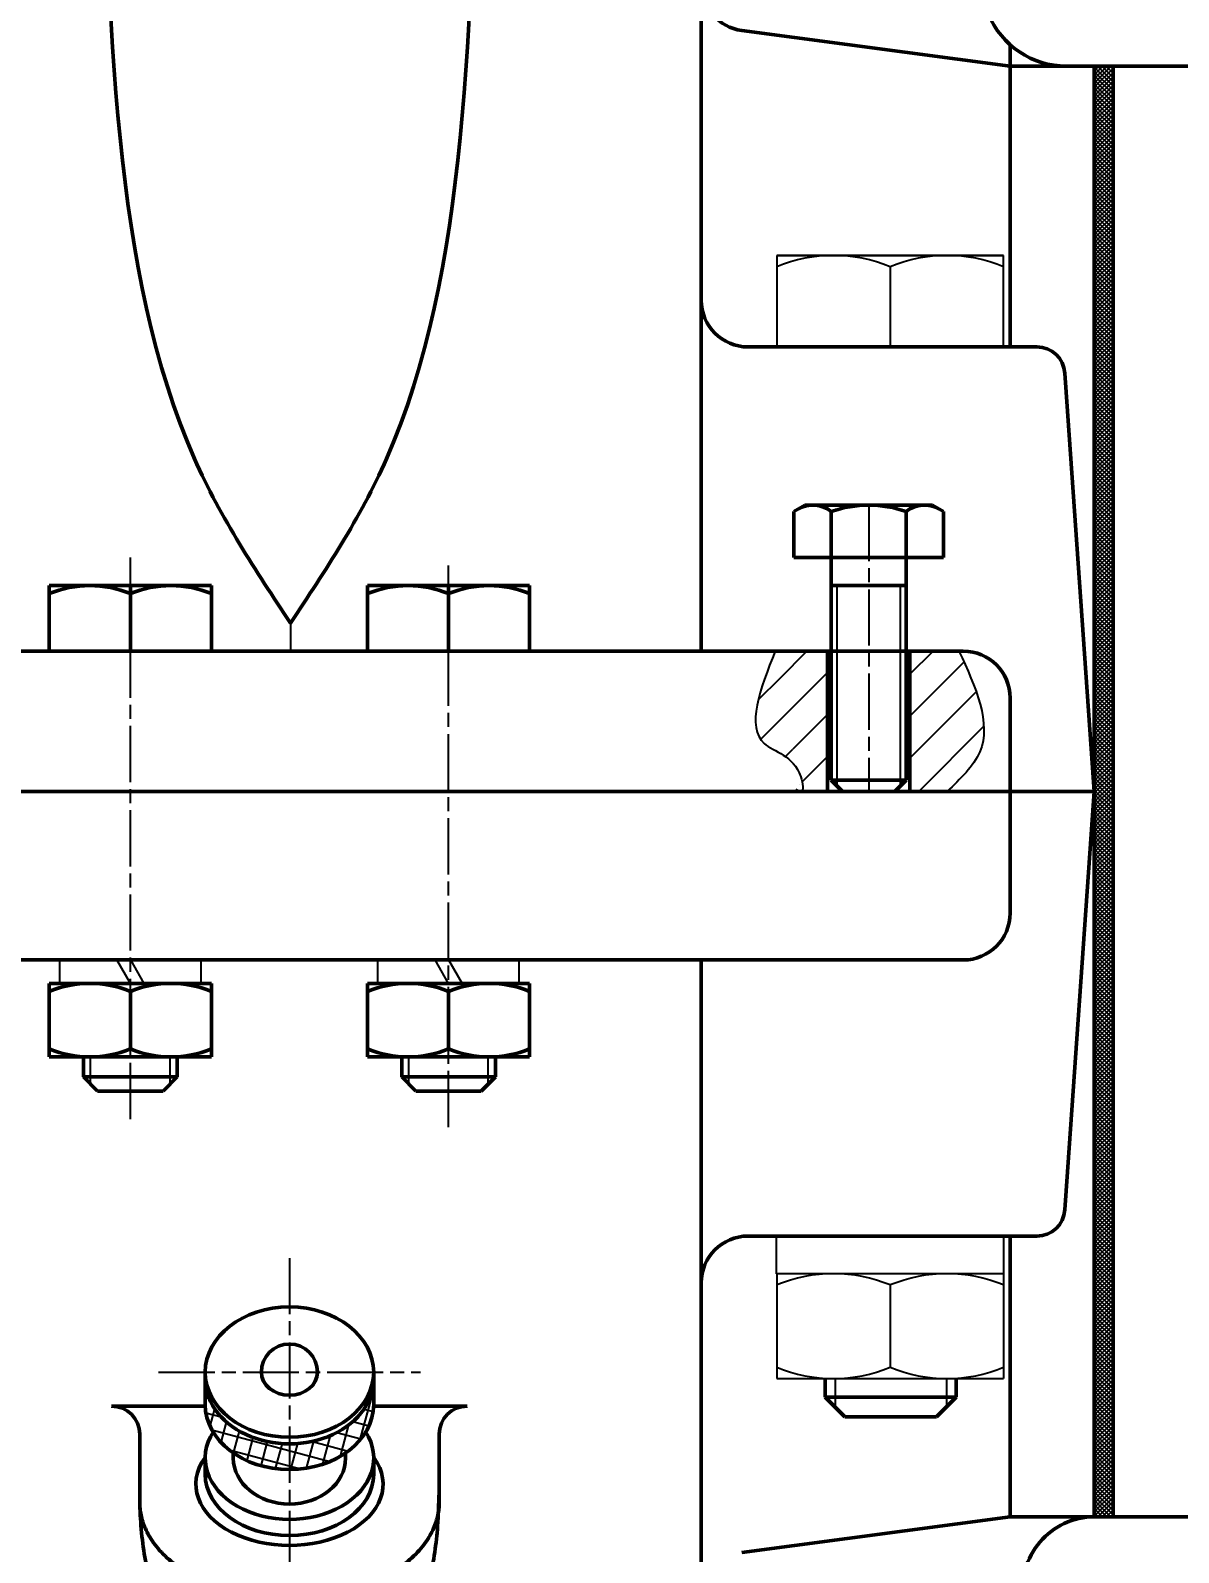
# Model space of a CAD drawing. Header units: millimetres. Extents: x -11122 to -2883, y -3177 to -1688.
# Drawn here: x -8869.3 to -8746.6, y -2610.9 to -2448.3 of the extents above; entities that cross this region are included whole.
import ezdxf

# ---------------------------------------------------------------- set-up
doc = ezdxf.new("R2010")
doc.units = ezdxf.units.MM
doc.header["$LTSCALE"] = 0.5
doc.linetypes.add('AM_ISO08W050', pattern=[18, 12, -1.5, 3, -1.5])
for name, color, linetype, lineweight in [('AM_0', 7, 'Continuous', 50), ('AM_4', 3, 'Continuous', 25), ('AM_5', 3, 'Continuous', 25), ('AM_7', 4, 'AM_ISO08W050', 25), ('duong_dam', 7, 'Continuous', 50)]:
    doc.layers.add(name, color=color, linetype=linetype, lineweight=lineweight)
doc.styles.get("Standard").update_dxf_attribs({"font": 'tcvn+7284-2003i.ttf', "width": 0.8, "height": 3.5})
doc.styles.add('TCVN', font='tcvn+7284-2003i.ttf', dxfattribs={"width": 0.8, "height": 3.5})
doc.dimstyles.new('AM_ISO$0', dxfattribs={"dimtxt": 3.5, "dimasz": 3.5, "dimexe": 1, "dimexo": 1, "dimgap": 1.5, "dimtad": 1, "dimdsep": 46, "dimtxsty": 'Standard', "dimcen": 0, "dimclrd": 256, "dimclre": 256, "dimclrt": 130, "dimadec": 0, "dimazin": 2, "dimtp": 0.1, "dimtm": 0.1, "dimtfac": 0.71, "dimtdec": 3, "dimtmove": 0, "dimatfit": 3, "dimfxl": 1, "dimlwd": -1, "dimlwe": -1, "dimarcsym": 1})

# ---------------------------------------------------------------- blocks, each defined once
blk = doc.blocks.new('lo_tham_dau')
at = {"layer": 'AM_4'}
h = blk.add_hatch(dxfattribs=at)
h.set_pattern_fill('ANSI37', color=256, scale=0.5, angle=30.00000000000002, style=0)
h.set_pattern_definition([(75.00000000000001, (-3835.982053505342, -874.5052234579905), (-1.533407249233896, 0.4108752341002512), []), (165, (-3835.982053505342, -874.5052234579905), (-0.4108752341002513, -1.533407249233896), [])])
edge = h.paths.add_edge_path()
edge.add_ellipse((1483.571805845716, 1037.246348635869), major_axis=(-8.999900000000252, 0), ratio=0.7736430917290308, start_angle=491.8100301882276, end_angle=514.8889959886105)
edge.add_ellipse((1483.571805845716, 1037.246348635869), major_axis=(-8.999900000000252, 0), ratio=0.7736430917290308, start_angle=514.8889959886105, end_angle=538.4686313120131)
edge.add_ellipse((1483.571805845716, 1037.246348635869), major_axis=(-8.999900000000252, 0), ratio=0.7736430917290308, start_angle=538.4686313120131, end_angle=540)
edge.add_line((1492.571705845716, 1037.246348635869), (1492.571705845716, 1039.991442883868))
edge.add_ellipse((1483.571805845717, 1039.991442883869), major_axis=(-8.999900000000252, 0), ratio=0.7736430917290308, start_angle=449.9999999999971, end_angle=539.9999999999944, ccw=False)
edge.add_line((1483.571805845716, 1033.028732422617), (1483.571805845716, 1030.283638174617))
edge.add_ellipse((1483.571805845716, 1037.246348635869), major_axis=(-8.999900000000252, 0), ratio=0.7736430917290308, start_angle=450, end_angle=491.8100301882276)
edge = h.paths.add_edge_path()
edge.add_ellipse((1483.571805845717, 1039.991442883869), major_axis=(-8.999900000000252, 0), ratio=0.7736430917290308, start_angle=360.00000000000557, end_angle=449.9999999999971, ccw=False)
edge.add_line((1474.571905845715, 1039.991442883876), (1474.571905845716, 1037.246348635869))
edge.add_ellipse((1483.571805845716, 1037.246348635869), major_axis=(-8.999900000000252, 0), ratio=0.7736430917290308, start_angle=360, end_angle=361.5313686880317)
edge.add_ellipse((1483.571805845716, 1037.246348635869), major_axis=(-8.999900000000252, 0), ratio=0.7736430917290308, start_angle=361.5313686880317, end_angle=385.1110040113967)
edge.add_ellipse((1483.571805845716, 1037.246348635869), major_axis=(-8.999900000000252, 0), ratio=0.7736430917290308, start_angle=385.1110040113967, end_angle=408.1899698117724)
edge.add_ellipse((1483.571805845716, 1037.246348635869), major_axis=(-8.999900000000252, 0), ratio=0.7736430917290308, start_angle=408.1899698117724, end_angle=450)
edge.add_line((1483.571805845716, 1030.283638174617), (1483.571805845716, 1033.028732422617))
at = {"layer": 'AM_0'}
for p, q in [((1474.571905845716, 1037.246348635869), (1474.571905845715, 1040.687807124189)), ((1492.571705845716, 1037.246348635869), (1492.571705845717, 1040.687807124189)), ((1464.571805845715, 1037.060275465139), (1474.575120217413, 1037.060275465139)), ((1502.571805845717, 1037.060275465151), (1492.568491474019, 1037.060275465145)), ((1474.571905845716, 1031.510584365063), (1474.571905845716, 1029.78985505601)), ((1477.571905845716, 1032.056627604067), (1477.571905845716, 1031.510584142572)), ((1489.571705845716, 1031.510584142572), (1489.571705845716, 1032.056627604067)), ((1492.571705845717, 1029.78985505601), (1492.571705845717, 1031.510584365063)), ((1467.571805845716, 1026.932084658572), (1467.571805845716, 1027.679399618436)), ((1499.571805845717, 1026.932084658572), (1499.571805845717, 1027.804446502888))]:
    blk.add_line(p, q, dxfattribs=at)
for centre, radius, start, end in [((1483.571805845716, 1040.687807124189), 3.000000000000014, 0, 180), ((1464.571805845715, 1034.060275465139), 3, 0, 90), ((1502.571805845716, 1034.06027546514), 3, 90, 180)]:
    blk.add_arc(centre, radius, start, end, dxfattribs=at)
blk.add_ellipse((1483.571805845717, 1040.687807124189), major_axis=(-8.999900000000252, 0), ratio=0.7736430917290308, dxfattribs=at)
for centre, major_axis, ratio, start_param, end_param in [((1483.571805845717, 1039.991442883869), (-8.999900000000252, 0), 0.7736430917290308, 6.233157749614739, 9.474805518336465), ((1483.571805845716, 1040.687807124189), (-3, 0), 0.8191520442889365, 0, 3.141592653589793), ((1483.571805845716, 1037.246348635869), (-8.999900000000252, 0), 0.7736430917290308, 6.283185307179586, 9.42477796076938), ((1483.571805845717, 1031.510584365063), (-8.999900000000252, 0), 0.7281341638905234, -0.4382696984802301, 3.57986235206979), ((1483.571805845717, 1028.725132038534), (-9.999999999999318, 0), 0.6553134661598953, -0.4390242401918023, 3.580616893781595), ((1483.571805845716, 1031.510584142572), (-5.999899999999798, 0), 0.8191520442890038, 6.283185307179586, 9.42477796076938), ((1483.571805845717, 1029.78985505601), (-8.999900000000252, 0), 0.7281341638905234, 0, 3.141592653589793)]:
    blk.add_ellipse(centre, major_axis=major_axis, ratio=ratio, start_param=start_param, end_param=end_param, dxfattribs=at)
for points, knots in [([(1467.571805845716, 1034.06027546514), (1467.571805845716, 1033.259708210641), (1467.571805845716, 1031.558857328891), (1467.571805845716, 1029.407864633517), (1467.571805845716, 1027.83236828583), (1467.571805845716, 1027.157155565393), (1467.571805845716, 1026.707013751768), (1467.569024023369, 1026.481885738476), (1467.598605032584, 1026.144352931665), (1467.611976865684, 1026.031941283452), (1467.642013899173, 1025.807582455471), (1467.659212549956, 1025.696143581563), (1467.720623663913, 1025.357930742031), (1467.774371133209, 1025.126663177492), (1467.980358450742, 1024.416743641294), (1468.177282996454, 1023.921650182722), (1468.726827777837, 1022.901194257754), (1469.07969612727, 1022.375733254275), (1469.976939307739, 1021.319314181032), (1470.521715838854, 1020.788342296901), (1471.827928895443, 1019.759311651631), (1472.589837588081, 1019.26141870474), (1474.331235501966, 1018.348680235478), (1475.311034021991, 1017.934230235042), (1477.452129754571, 1017.241903512459), (1478.613274389679, 1016.964552623149), (1481.0405290056, 1016.588942172134), (1482.305923248915, 1016.491071955171), (1484.837688442518, 1016.491071955171), (1486.103082685833, 1016.588942172134), (1488.530337301755, 1016.964552623149), (1489.691481936863, 1017.24190351246), (1491.832577669442, 1017.934230235042), (1492.812376189467, 1018.348680235478), (1494.553774103352, 1019.26141870474), (1495.31568279599, 1019.759311651631), (1496.621895852578, 1020.788342296901), (1497.166672383693, 1021.319314181032), (1498.063915564163, 1022.375733254275), (1498.416783913596, 1022.901194257754), (1498.966328694979, 1023.921650182722), (1499.16325324069, 1024.416743641294), (1499.369240558223, 1025.126663177492), (1499.42298802752, 1025.357930742031), (1499.484399141475, 1025.696143581563), (1499.50159779226, 1025.807582455471), (1499.531634825748, 1026.031941283452), (1499.545006658848, 1026.144352931665), (1499.574587668064, 1026.481885738476), (1499.571805845716, 1026.707013751768), (1499.571805845716, 1027.157155565393), (1499.571805845716, 1027.83236828583), (1499.571805845716, 1029.407864633517), (1499.571805845716, 1031.558857328891), (1499.571805845716, 1033.25970821064), (1499.571805845716, 1034.060275465139)], [0.06942256652043033, 0.06942256652043033, 0.06942256652043033, 0.06942256652043033, 0.1249999999999979, 0.187499999999997, 0.2187499999999967, 0.2343749999999963, 0.2343749999999963, 0.2499999999999959, 0.2499999999999959, 0.2578124999999959, 0.2578124999999959, 0.2656249999999959, 0.2656249999999959, 0.2812499999999962, 0.2812499999999962, 0.3124999999999965, 0.3124999999999965, 0.3437499999999971, 0.3437499999999971, 0.3749999999999976, 0.3749999999999976, 0.4062499999999982, 0.4062499999999982, 0.4374999999999988, 0.4374999999999988, 0.4687499999999994, 0.4687499999999994, 0.5, 0.5, 0.5312500000000006, 0.5312500000000006, 0.5625000000000011, 0.5625000000000011, 0.5937500000000018, 0.5937500000000018, 0.6250000000000023, 0.6250000000000023, 0.6562500000000029, 0.6562500000000029, 0.6875000000000034, 0.6875000000000034, 0.718750000000004, 0.718750000000004, 0.7343750000000042, 0.7343750000000042, 0.742187500000004, 0.742187500000004, 0.7500000000000037, 0.7500000000000037, 0.7656250000000034, 0.7656250000000034, 0.7812500000000032, 0.812500000000003, 0.875000000000002, 0.9305774334795669, 0.9305774334795669, 0.9305774334795669, 0.9305774334795669]), ([(1499.571805845717, 1027.804446502893), (1499.507365397073, 1026.613711616993), (1499.453561132342, 1023.556062566018), (1498.806098356354, 1019.295609370417), (1497.56271495143, 1015.129042843412), (1496.086106862932, 1011.720295024137), (1494.119885079162, 1008.518659337996), (1491.976736346985, 1006.113931607086), (1489.854488751381, 1004.464907886432), (1488.001089130114, 1003.434386955649), (1485.965311128497, 1002.737718450117), (1483.325720994098, 1002.389281960774), (1480.169521245692, 1002.891327141145), (1477.201211658649, 1004.448318270479), (1474.887346910373, 1006.41217757576), (1472.798302776841, 1008.85477771699), (1470.876045077127, 1012.031879873931), (1469.081777170704, 1016.414997549696), (1467.835595767215, 1021.674988892394), (1467.570894255628, 1025.70274800779), (1467.57178826776, 1027.76031249694), (1467.571805845716, 1027.80076807691)], [0, 0, 0, 0, 0.05439805538760113, 0.1396869818802244, 0.1958069562082402, 0.2527273289019261, 0.3089240792188698, 0.3668568949932868, 0.3987418504684428, 0.4313535288531932, 0.46329636998398, 0.4964836004232724, 0.552180583870021, 0.606110170802316, 0.6475889170453892, 0.6902350194034177, 0.752446968658655, 0.8163578232634625, 0.9059843863910084, 0.9981514765662107, 1, 1, 1, 1])]:
    blk.add_open_spline(points, degree=3, knots=knots, dxfattribs=at)
at = {"layer": 'AM_7'}
for p, q in [((1483.571805845717, 1052.874094193997), (1483.571805845717, 991.9869737864421)), ((1469.586164361142, 1040.687807124189), (1497.55744733029, 1040.687807124189))]:
    blk.add_line(p, q, dxfattribs=at)
blk = doc.blocks.new('*U32')
at = {"layer": 'AM_0', "lineweight": 25}
for p, q in [((0, 0), (-1.443375672974064, -2.499999999999999)), ((7.549999999999999, -2.220446049250313e-15), (-7.550000000000001, -3.145054382606565e-15)), ((-7.550000000000001, -2.499999999999998), (-7.550000000000001, -3.108624468950438e-15)), ((-7.350975698067061e-16, -2.499999999999999), (1.443375672974063, -8.881784197001252e-16)), ((7.549999999999999, -2.499999999999997), (7.549999999999999, -2.220446049250313e-15)), ((-7.550000000000001, -2.499999999999998), (7.549999999999999, -2.499999999999997))]:
    blk.add_line(p, q, dxfattribs=at)
blk = doc.blocks.new('*U34')
at = {"layer": 'AM_0'}
for p, q in [((0, 0), (-6.8113082514389, -8.850397494211808e-16)), ((0, 0), (6.811308251438902, -8.850397494211808e-16)), ((-8, -0.6862915010152388), (-6.8113082514389, -8.881784197001252e-16)), ((-8, -0.6862915010152388), (-8, -5.600000000000001)), ((-3.999999999999999, -0.6862915010152388), (-3.999999999999999, -5.600000000000001)), ((4, -0.6862915010152388), (4, -5.600000000000001)), ((8, -0.6862915010152388), (6.811308251438902, -8.881784197001252e-16)), ((8, -0.6862915010152388), (8.000000000000002, -5.599999999999995)), ((-8, -5.600000000000001), (0, -5.600000000000001)), ((-3.999999999999999, -5.600000000000001), (-3.999999999999999, -29.4)), ((4, -5.600000000000001), (-3.999999999999999, -5.600000000000001)), ((8.000000000000002, -5.599999999999995), (1.77635683940025e-15, -5.600000000000001)), ((4, -29.4), (4, -5.600000000000001)), ((-3.999999999999357, -8.600000000000001), (4.000000000000641, -8.600000000000003)), ((-3.999999999999999, -29.4), (4, -29.4)), ((-3.999999999999999, -29.4), (-2.799999999999999, -30.6)), ((-2.799999999999999, -30.6), (2.8, -30.6)), ((4, -29.4), (2.8, -30.6))]:
    blk.add_line(p, q, dxfattribs=at)
for centre, radius, start, end in [((5.51091059616309e-16, -12), 12, 90, 109.4712206344907), ((5.51091059616309e-16, -12), 12, 70.52877936550931, 90), ((-5.965335239758002, -3.157214261425171), 3.15721426142517, 51.50178199689567, 120), ((5.965335239758003, -3.157214261425171), 3.15721426142517, 59.99999999999999, 128.4982180031044)]:
    blk.add_arc(centre, radius, start, end, dxfattribs=at)
at = {"layer": 'AM_4'}
for p, q in [((-3.399999999999999, -8.600000000000001), (-3.399999999999999, -30)), ((3.400000000000001, -30), (3.4, -8.600000000000001))]:
    blk.add_line(p, q, dxfattribs=at)
at = {"layer": 'AM_7'}
blk.add_line((0, 0), (4.440892098500626e-16, -30.6), dxfattribs=at)
blk = doc.blocks.new('*D47')
at = {"layer": 'AM_5', "linetype": 'ByBlock', "transparency": 16777216}
for p, q in [((-8799.983731298804, -2372.754858452482), (-8641.858255307672, -2372.754858452482)), ((-8642.858255307672, -2376.254858452482), (-8642.858255307672, -2724.088193452486)), ((-8799.983731298804, -2727.588193452486), (-8641.858255307672, -2727.588193452486))]:
    blk.add_line(p, q, dxfattribs=at)
at = {"layer": 'AM_5', "transparency": 16777216}
for points in [[(-8643.441588641006, -2376.254858452482), (-8642.274921974338, -2376.254858452482), (-8642.858255307672, -2372.754858452482)], [(-8643.441588641006, -2724.088193452486), (-8642.274921974338, -2724.088193452486), (-8642.858255307672, -2727.588193452486)]]:
    blk.add_solid(points, dxfattribs=at)
at = {"layer": 'AM_5', "color": 3, "transparency": 16777216, "insert": (-8646.10825530767, -2550.171525952481), "char_height": 3.5, "attachment_point": 5, "rotation": 90, "style": 'TCVN'}
blk.add_mtext('355', dxfattribs=at)
blk = doc.blocks.new('*D48')
at = {"layer": 'AM_5', "linetype": 'ByBlock', "transparency": 16777216}
for p, q in [((-8752.64824226601, -2452.088193452483), (-8655.758613873024, -2452.088193452483)), ((-8656.758613873024, -2455.588193452483), (-8656.758613873024, -2603.588193452485)), ((-8752.648242266012, -2607.088193452485), (-8655.758613873024, -2607.088193452485))]:
    blk.add_line(p, q, dxfattribs=at)
at = {"layer": 'AM_5', "transparency": 16777216}
for points in [[(-8657.341947206358, -2455.588193452483), (-8656.17528053969, -2455.588193452483), (-8656.758613873024, -2452.088193452483)], [(-8657.341947206358, -2603.588193452485), (-8656.17528053969, -2603.588193452485), (-8656.758613873024, -2607.088193452485)]]:
    blk.add_solid(points, dxfattribs=at)
at = {"layer": 'AM_5', "color": 3, "transparency": 16777216, "insert": (-8660.008613873022, -2529.588193452481), "char_height": 3.5, "attachment_point": 5, "rotation": 90, "style": 'TCVN'}
blk.add_mtext('155', dxfattribs=at)

msp = doc.modelspace()

# ---------------------------------------------------------------- hatches: boundary and pattern name
at = {"layer": 'AM_4', "lineweight": 25}
h = msp.add_hatch(dxfattribs=at)
h.set_pattern_fill('ANSI31', color=256)
h.set_pattern_definition([(45, (-10500.43930653817, -5454.476958341982), (-2.245064030267288, 2.245064030267288), [])])
edge = h.paths.add_edge_path()
edge.add_line((-8775.359810360591, -2514.588193452488), (-8770.114917623, -2514.588193452488))
edge.add_spline(control_points=[(-8770.114917622997, -2514.588193452488), (-8768.349220364153, -2518.435172152821), (-8765.704575076692, -2524.19714184487), (-8769.966278639205, -2528.243414484647), (-8771.382656087846, -2529.588193452487)], knot_values=[0, 0, 0, 0, 11.00215458479742, 16.47892702378356, 16.47892702378356, 16.47892702378356, 16.47892702378356], degree=3, periodic=0)
edge.add_line((-8771.382656087848, -2529.588193452488), (-8775.359810360591, -2529.588193452488))
edge.add_line((-8775.359810360591, -2529.588193452488), (-8775.359810360591, -2514.588193452488))
edge = h.paths.add_edge_path()
edge.add_spline(control_points=[(-8787.018097154298, -2529.588193452486), (-8786.647576202366, -2529.577195795307), (-8787.20688456727, -2525.775330100063), (-8793.729517043499, -2524.834551678458), (-8791.32796648626, -2518.63581903341), (-8789.759810860589, -2514.588193452488)], knot_values=[0, 0, 0, 3.396394276933279e-12, 1.584356663023513, 6.862360121007631, 16.79370299511384, 16.79370299511384, 16.79370299511384, 16.79370299511384], degree=3, periodic=0)
edge.add_line((-8789.759810860589, -2514.588193452488), (-8784.15981136059, -2514.588193452488))
edge.add_line((-8784.15981136059, -2514.588193452488), (-8784.15981136059, -2529.588193452487))
edge.add_line((-8784.15981136059, -2529.588193452487), (-8787.018097154298, -2529.588193452487))
at = {"layer": 'AM_7', "lineweight": 25}
h = msp.add_hatch(dxfattribs=at)
h.set_pattern_fill('ANSI37', color=256, scale=0.1)
h.set_pattern_definition([(45, (-10309.50559489382, -5454.476958341978), (-0.2245064030267289, 0.2245064030267289), []), (135, (-10309.50559489382, -5454.476958341978), (-0.2245064030267289, -0.2245064030267288), [])])
h.paths.add_polyline_path([(-8753.648242266006, -2452.088193452482), (-8755.648242266006, -2452.088193452482), (-8755.648242266008, -2607.088193452483), (-8753.648242266008, -2607.088193452484)])

# ---------------------------------------------------------------- linework, layer by layer
at = {"layer": 'AM_0'}
for p, q in [((-8797.64824226601, -2514.588193452484), (-8797.64824226601, -2374.030007729012)), ((-8764.64824226601, -2452.088193452481), (-8793.30783555893, -2448.274125473185)), ((-8764.64824226601, -2482.088193452482), (-8764.64824226601, -2449.792924754733)), ((-8745.648242266006, -2452.088193452482), (-8764.64824226601, -2452.088193452482)), ((-8755.648242266006, -2452.088193452482), (-8755.648242266008, -2607.088193452483)), ((-8755.648242266008, -2607.088193452483), (-8755.648242266006, -2452.088193452482)), ((-8753.648242266008, -2607.088193452483), (-8753.648242266006, -2452.088193452482)), ((-8761.788961521548, -2482.088193452482), (-8792.64824226601, -2482.088193452482)), ((-8765.711765821687, -2482.088193452482), (-8792.64824226601, -2482.088193452482)), ((-8789.584377130805, -2482.088193452482), (-8765.774457683758, -2482.088193452482)), ((-8755.648242266105, -2577.088193452481), (-8755.648242266105, -2482.088193452482)), ((-8755.648242266008, -2529.588193452484), (-8758.796370558628, -2484.87748197046)), ((-8867.308492266011, -2514.588193452484), (-8867.308492266011, -2507.588193452484)), ((-8849.987992266011, -2507.588193452484), (-8867.308492266011, -2507.588193452484)), ((-8858.648242266012, -2507.588193452484), (-8867.308492266011, -2507.588193452484)), ((-8858.648242266012, -2514.588193452484), (-8858.648242266012, -2507.588193452484)), ((-8849.987992266011, -2507.588193452484), (-8858.648242266012, -2507.588193452484)), ((-8849.987992266011, -2514.588193452484), (-8849.987992266011, -2507.588193452484)), ((-8849.987992266011, -2514.588193452484), (-8849.987992266011, -2507.588193452484)), ((-8833.308492266011, -2514.588193452484), (-8833.308492266011, -2507.588193452484)), ((-8815.987992266011, -2507.588193452484), (-8833.308492266011, -2507.588193452484)), ((-8824.64824226601, -2507.588193452484), (-8833.308492266011, -2507.588193452484)), ((-8824.64824226601, -2514.588193452484), (-8824.64824226601, -2507.588193452484)), ((-8815.987992266011, -2507.588193452484), (-8824.64824226601, -2507.588193452484)), ((-8815.987992266011, -2514.588193452484), (-8815.987992266011, -2507.588193452484)), ((-8815.987992266011, -2514.588193452484), (-8815.987992266011, -2507.588193452484)), ((-8913.64824226601, -2514.588193452484), (-8769.648242266012, -2514.588193452484)), ((-8867.308492266011, -2514.588193452484), (-8849.987992266011, -2514.588193452484)), ((-8849.987992266011, -2514.588193452484), (-8867.308492266011, -2514.588193452484)), ((-8833.308492266011, -2514.588193452484), (-8815.987992266011, -2514.588193452484)), ((-8815.987992266011, -2514.588193452484), (-8833.308492266011, -2514.588193452484)), ((-8789.759810860589, -2514.588193452488), (-8783.75981136059, -2514.588193452487)), ((-8775.464819509221, -2514.588193452485), (-8769.759810860589, -2514.588193452485)), ((-8764.648242266012, -2542.588193452485), (-8764.648242266012, -2519.588193452484)), ((-8927.648242266014, -2529.588193452483), (-8755.648242266105, -2529.588193452484)), ((-8755.648242266008, -2529.588193452482), (-8758.796370558626, -2574.298904934501)), ((-8913.64824226601, -2547.588193452485), (-8769.648242266012, -2547.588193452485)), ((-8797.64824226601, -2727.588193452485), (-8797.64824226601, -2547.588193452485)), ((-8867.30849226599, -2557.088193452521), (-8867.30849226599, -2550.088193452521)), ((-8849.98799226599, -2550.088193452521), (-8867.30849226599, -2550.088193452521)), ((-8858.64824226599, -2550.088193452521), (-8867.30849226599, -2550.088193452521)), ((-8867.30849226597, -2550.946057828799), (-8867.30849226597, -2557.946057828799)), ((-8867.30849226597, -2550.946057828799), (-8867.30849226597, -2557.946057828799)), ((-8849.98799226599, -2550.088193452521), (-8858.64824226599, -2550.088193452521)), ((-8858.64824226599, -2557.088193452521), (-8858.64824226599, -2550.94605782879)), ((-8858.648242265968, -2550.946057828799), (-8858.648242265968, -2557.08819345253)), ((-8849.98799226599, -2557.088193452521), (-8849.98799226599, -2550.088193452521)), ((-8849.98799226599, -2557.088193452521), (-8849.98799226599, -2550.088193452521)), ((-8849.987992265967, -2550.946057828799), (-8849.987992265967, -2557.946057828799)), ((-8833.30849226599, -2557.088193452518), (-8833.30849226599, -2550.088193452518)), ((-8815.98799226599, -2550.088193452518), (-8833.30849226599, -2550.088193452518)), ((-8824.648242265988, -2550.088193452518), (-8833.30849226599, -2550.088193452518)), ((-8833.308492265967, -2550.946057828795), (-8833.308492265967, -2557.946057828795)), ((-8833.308492265967, -2550.946057828795), (-8833.308492265967, -2557.946057828795)), ((-8815.98799226599, -2550.088193452518), (-8824.648242265988, -2550.088193452518)), ((-8824.648242265988, -2557.088193452518), (-8824.648242265988, -2550.946057828787)), ((-8824.648242265968, -2550.946057828795), (-8824.648242265968, -2557.088193452526)), ((-8815.98799226599, -2557.088193452518), (-8815.98799226599, -2550.088193452518)), ((-8815.98799226599, -2557.088193452518), (-8815.98799226599, -2550.088193452518)), ((-8815.987992265967, -2550.946057828795), (-8815.987992265967, -2557.946057828795)), ((-8867.30849226597, -2557.946057828799), (-8849.987992265967, -2557.946057828799)), ((-8867.30849226597, -2557.946057828799), (-8858.648242265968, -2557.946057828799)), ((-8863.648242265988, -2558.088193452516), (-8863.648242265988, -2560.088193452516)), ((-8858.648242265968, -2557.946057828799), (-8849.987992265967, -2557.946057828799)), ((-8853.64824226599, -2560.088193452516), (-8853.64824226599, -2558.088193452521)), ((-8853.64824226599, -2560.088193452516), (-8853.64824226599, -2558.088193452521)), ((-8833.308492265967, -2557.946057828795), (-8815.987992265967, -2557.946057828795)), ((-8833.308492265967, -2557.946057828795), (-8824.648242265968, -2557.946057828795)), ((-8829.648242265988, -2558.088193452512), (-8829.648242265988, -2560.088193452512)), ((-8824.648242265968, -2557.946057828795), (-8815.987992265967, -2557.946057828795)), ((-8819.64824226599, -2560.088193452512), (-8819.64824226599, -2558.088193452518)), ((-8819.64824226599, -2560.088193452512), (-8819.64824226599, -2558.088193452518)), ((-8863.648242265988, -2560.088193452516), (-8863.648242265988, -2560.088193452516)), ((-8863.648242265988, -2560.088193452516), (-8862.14824226599, -2561.588193452521)), ((-8863.648242265988, -2560.088193452516), (-8853.64824226599, -2560.088193452516)), ((-8853.64824226599, -2560.088193452516), (-8855.14824226599, -2561.588193452516)), ((-8829.648242265988, -2560.088193452512), (-8829.648242265988, -2560.088193452512)), ((-8829.648242265988, -2560.088193452512), (-8828.148242265988, -2561.588193452518)), ((-8829.648242265988, -2560.088193452512), (-8819.64824226599, -2560.088193452512)), ((-8819.64824226599, -2560.088193452512), (-8821.14824226599, -2561.588193452512)), ((-8862.14824226599, -2561.588193452521), (-8855.14824226599, -2561.588193452516)), ((-8828.148242265988, -2561.588193452518), (-8821.14824226599, -2561.588193452512)), ((-8761.788961521546, -2577.088193452481), (-8792.64824226601, -2577.088193452481)), ((-8764.648242266014, -2607.088193452483), (-8764.648242266012, -2577.088193452481)), ((-8784.395084258926, -2592.311714066545), (-8784.395084258926, -2594.311714066361)), ((-8770.395084258926, -2592.311714066544), (-8770.395084258926, -2594.311714066361)), ((-8784.395084258926, -2594.311714066361), (-8782.295084258925, -2596.411714066361)), ((-8784.395084258926, -2594.311714066361), (-8770.395084258926, -2594.311714066361)), ((-8770.395084258926, -2594.311714066361), (-8772.495084258926, -2596.411714066361)), ((-8782.295084258925, -2596.411714066361), (-8772.495084258926, -2596.411714066361)), ((-8764.648242266012, -2607.088193452483), (-8793.30783555893, -2610.902261431781)), ((-8755.648242266008, -2607.088193452483), (-8764.648242266012, -2607.088193452483)), ((-8745.64824226601, -2607.088193452484), (-8764.648242266012, -2607.088193452483))]:
    msp.add_line(p, q, dxfattribs=at)
at = {"layer": 'AM_0', "lineweight": 25}
for p, q in [((-8765.335665824841, -2472.313991291021), (-8789.584377130805, -2472.313991291021)), ((-8789.584377130805, -2472.313991291021), (-8789.584377130805, -2482.113991291022)), ((-8789.584377130805, -2472.313991291021), (-8777.460021477824, -2472.313991291021)), ((-8777.460021477824, -2472.313991291021), (-8765.335665824841, -2472.313991291021)), ((-8777.460021477822, -2473.515001417798), (-8777.460021477824, -2482.113991291022)), ((-8765.335665824841, -2482.113991291022), (-8765.335665824841, -2472.313991291021)), ((-8841.536673671431, -2511.58819345249), (-8841.536673671431, -2514.588193452484)), ((-8841.536673671431, -2514.588193452484), (-8841.536673671431, -2514.588193452484)), ((-8784.15981136059, -2529.588193452487), (-8775.359810360591, -2529.588193452484)), ((-8789.610021477823, -2581.111714066545), (-8789.610021477823, -2577.111714066545)), ((-8789.610021477823, -2577.111714066545), (-8765.310021477824, -2577.111714066545)), ((-8765.310021477824, -2581.111714066545), (-8765.310021477824, -2577.111714066545)), ((-8765.310021477824, -2581.111714066545), (-8789.610021477823, -2581.111714066545)), ((-8777.460021477824, -2581.111714066545), (-8789.584377130806, -2581.111714066545)), ((-8789.584377130806, -2581.111714066545), (-8789.584377130806, -2592.311714066544)), ((-8765.335665824843, -2581.111714066545), (-8777.460021477824, -2581.111714066545)), ((-8777.460021477824, -2582.312724193321), (-8777.460021477824, -2591.110703939768)), ((-8765.335665824843, -2581.111714066545), (-8765.335665824843, -2592.311714066544)), ((-8789.584377130806, -2592.311714066544), (-8765.335665824843, -2592.311714066544))]:
    msp.add_line(p, q, dxfattribs=at)
at = {"layer": 'AM_0'}
for centre, radius, start, end in [((-8792.64824226601, -2443.317822749587), 5, 180, 262.4195216471218), ((-8758.644362006988, -2443.088193452481), 9.00000000000341, 202.5856682975329, 270), ((-8792.64824226601, -2477.088193452482), 5, 180, 270), ((-8761.788961521548, -2485.088193452481), 3, 4.027609051641092, 90), ((-8862.97836726601, -2518.945416308878), 11.35722285639323, 67.5878650235128, 112.4121349764872), ((-8854.31811726601, -2518.945416308885), 11.35722285640077, 67.5878650235128, 112.4121349764872), ((-8828.97836726601, -2518.945416308878), 11.35722285639323, 67.5878650235128, 112.4121349764872), ((-8820.31811726601, -2518.945416308885), 11.35722285640077, 67.5878650235128, 112.4121349764872), ((-8858.648242266012, -2508.446057828754), 1.13686837721616e-13, 224.9999999999957, 269.824269952918), ((-8824.64824226601, -2508.446057828754), 1.13686837721616e-13, 224.9999999999957, 269.824269952918), ((-8769.648242266012, -2519.588193452484), 5, 0, 90), ((-8769.648242266012, -2542.588193452485), 5, 270, 0), ((-8862.978367265989, -2561.445416308914), 11.35722285639323, 67.5878650235128, 112.4121349764872), ((-8854.318117265988, -2561.445416308922), 11.35722285640077, 67.5878650235128, 112.4121349764872), ((-8858.64824226599, -2550.94605782879), 1.13686837721616e-13, 224.9999999999957, 269.824269952918), ((-8828.978367265989, -2561.445416308911), 11.35722285639323, 67.5878650235128, 112.4121349764872), ((-8820.318117265988, -2561.445416308919), 11.35722285640077, 67.5878650235128, 112.4121349764872), ((-8824.648242265988, -2550.946057828787), 1.13686837721616e-13, 224.9999999999957, 269.824269952918), ((-8862.97836726597, -2546.588834972398), 11.35722285640077, 247.5878650235128, 292.4121349764872), ((-8858.648242265968, -2557.08819345253), 1.13686837721616e-13, 44.9999999999957, 89.82426995291802), ((-8854.318117265968, -2546.588834972405), 11.35722285639323, 247.5878650235128, 292.4121349764872), ((-8828.978367265969, -2546.588834972395), 11.35722285640077, 247.5878650235128, 292.4121349764872), ((-8824.648242265968, -2557.088193452526), 1.13686837721616e-13, 44.9999999999957, 89.82426995291802), ((-8820.318117265968, -2546.588834972402), 11.35722285639323, 247.5878650235128, 292.4121349764872), ((-8761.788961521546, -2574.088193452479), 3, 270, 355.9723909483588), ((-8792.64824226601, -2582.088193452481), 5, 90, 180), ((-8755.648242266006, -2614.718454256712), 7.630260804231188, 90, 189.4169932780157)]:
    msp.add_arc(centre, radius, start, end, dxfattribs=at)
at = {"layer": 'AM_0', "lineweight": 25}
for centre, radius, start, end in [((-8783.522199304314, -2488.214117556868), 15.90012626584642, 67.58787520873585, 112.4121247912642), ((-8771.397843651332, -2488.21411755687), 15.90012626584843, 67.58787520873585, 112.4121247912642), ((-8783.522199304316, -2597.011840332393), 15.90012626584843, 67.58787520875775, 112.4121247912642), ((-8771.397843651333, -2597.011840332391), 15.90012626584642, 67.58787520873585, 112.4121247912642), ((-8783.522199304316, -2576.411587800696), 15.90012626584843, 247.5878752087359, 292.4121247912641), ((-8771.397843651333, -2576.411587800698), 15.90012626584642, 247.5878752087359, 292.4121247912641)]:
    msp.add_arc(centre, radius, start, end, dxfattribs=at)
at = {"layer": 'AM_0'}
for points, knots in [([(-8861.611637320813, -2419.633248680301), (-8861.046968786906, -2447.035493499709), (-8860.297514242133, -2483.405037194409), (-8845.247431964524, -2506.013769405974), (-8841.536673671431, -2511.58819345249)], [4.825167252214775, 4.825167252214775, 4.825167252214775, 4.825167252214775, 61.91290692500975, 80.5946911049041, 80.5946911049041, 80.5946911049041, 80.5946911049041]), ([(-8821.684847211207, -2419.633248680301), (-8822.147116626154, -2447.035493499709), (-8822.760662260698, -2483.40503719441), (-8837.822914696135, -2506.013769405974), (-8841.536673671431, -2511.58819345249)], [4.825167252215611, 4.825167252215611, 4.825167252215611, 4.825167252215611, 61.91290692500975, 80.5946911049041, 80.5946911049041, 80.5946911049041, 80.5946911049041])]:
    msp.add_open_spline(points, degree=3, knots=knots, dxfattribs=at)
at = {"layer": 'AM_4'}
for p, q in [((-8862.89824226599, -2560.838193452521), (-8862.89824226599, -2558.088193452521)), ((-8854.39824226599, -2560.838193452515), (-8854.39824226599, -2558.088193452521)), ((-8828.898242265988, -2560.838193452518), (-8828.898242265988, -2558.088193452518)), ((-8820.398242265988, -2560.838193452512), (-8820.39824226599, -2558.088193452518)), ((-8783.345084258925, -2592.311714066546), (-8783.345084258925, -2595.361714066361)), ((-8771.445084258925, -2592.311714066546), (-8771.445084258925, -2595.361714066361))]:
    msp.add_line(p, q, dxfattribs=at)
at = {"layer": 'AM_4', "lineweight": 25}
for points in [[(-8789.759810860589, -2514.588193452488), (-8790.921577939402, -2524.451350580794), (-8787.018097154296, -2528.003836789467), (-8787.018097154296, -2529.588193452487), (-8787.546321514646, -2529.376366208839)], [(-8770.114917622997, -2514.588193452488), (-8767.896375309514, -2525.364346546754), (-8771.382656087846, -2529.588193452487)]]:
    msp.add_spline(points, degree=3, dxfattribs=at)
at = {"layer": 'AM_7'}
for p, q in [((-8858.648242266012, -2564.588193414677), (-8858.648242266012, -2504.523510391125)), ((-8824.648242266008, -2565.446057790947), (-8824.648242266008, -2505.381374767394))]:
    msp.add_line(p, q, dxfattribs=at)
at = {"layer": 'duong_dam'}
for p, q in [((-8784.15981136059, -2514.588193452487), (-8784.15981136059, -2529.588193452487)), ((-8775.359810360591, -2514.588193452488), (-8775.359810360591, -2529.588193452488))]:
    msp.add_line(p, q, dxfattribs=at)

# ---------------------------------------------------------------- block references
at = {"layer": 'AM_0', "lineweight": 25}
msp.add_blockref('*U34', (-8779.75981086059, -2498.988193452486), dxfattribs=at)
at = {"layer": 'AM_0', "lineweight": 25, "xscale": -1}
for p in [(-8858.648242266012, -2547.588193452485), (-8824.648242266008, -2547.588193452485)]:
    msp.add_blockref('*U32', p, dxfattribs=at)
at = {"layer": 'AM_7'}
msp.add_blockref('lo_tham_dau', (-10325.2201871402, -3632.315271235734), dxfattribs=at)

# ---------------------------------------------------------------- dimensions: what is measured, and where the dimension line sits
at = {"layer": 'AM_5'}
for p1, p2, distance, override, picture, middle in [((-8800.9837312988, -2372.754858452481), (-8800.9837312988, -2727.588193452485), 158.12547599112804, {"dimtxt": 2.5493, "dimtoh": 1, "dimdec": 0, "dimpost": '', "dimtxsty": 'TCVN', "dimclrt": 3, "dimadec": 8, "dimtdec": 2}, '*D47', (-8646.10825530767, -2550.171525952481)), ((-8753.648242266006, -2452.088193452482), (-8753.648242266008, -2607.088193452484), 96.88962839298438, {"dimtxt": 2.5493, "dimtoh": 1, "dimdec": 0, "dimtxsty": 'TCVN', "dimclrt": 3, "dimadec": 8, "dimtdec": 2}, '*D48', (-8660.008613873022, -2529.588193452481))]:
    dim = msp.add_aligned_dim(p1=p1, p2=p2, distance=distance, dimstyle='AM_ISO$0', override=override, dxfattribs=at)
    dim.commit()
    dim.dimension.update_dxf_attribs({"geometry": picture, "text_midpoint": middle})

doc.saveas('drawing.dxf')
